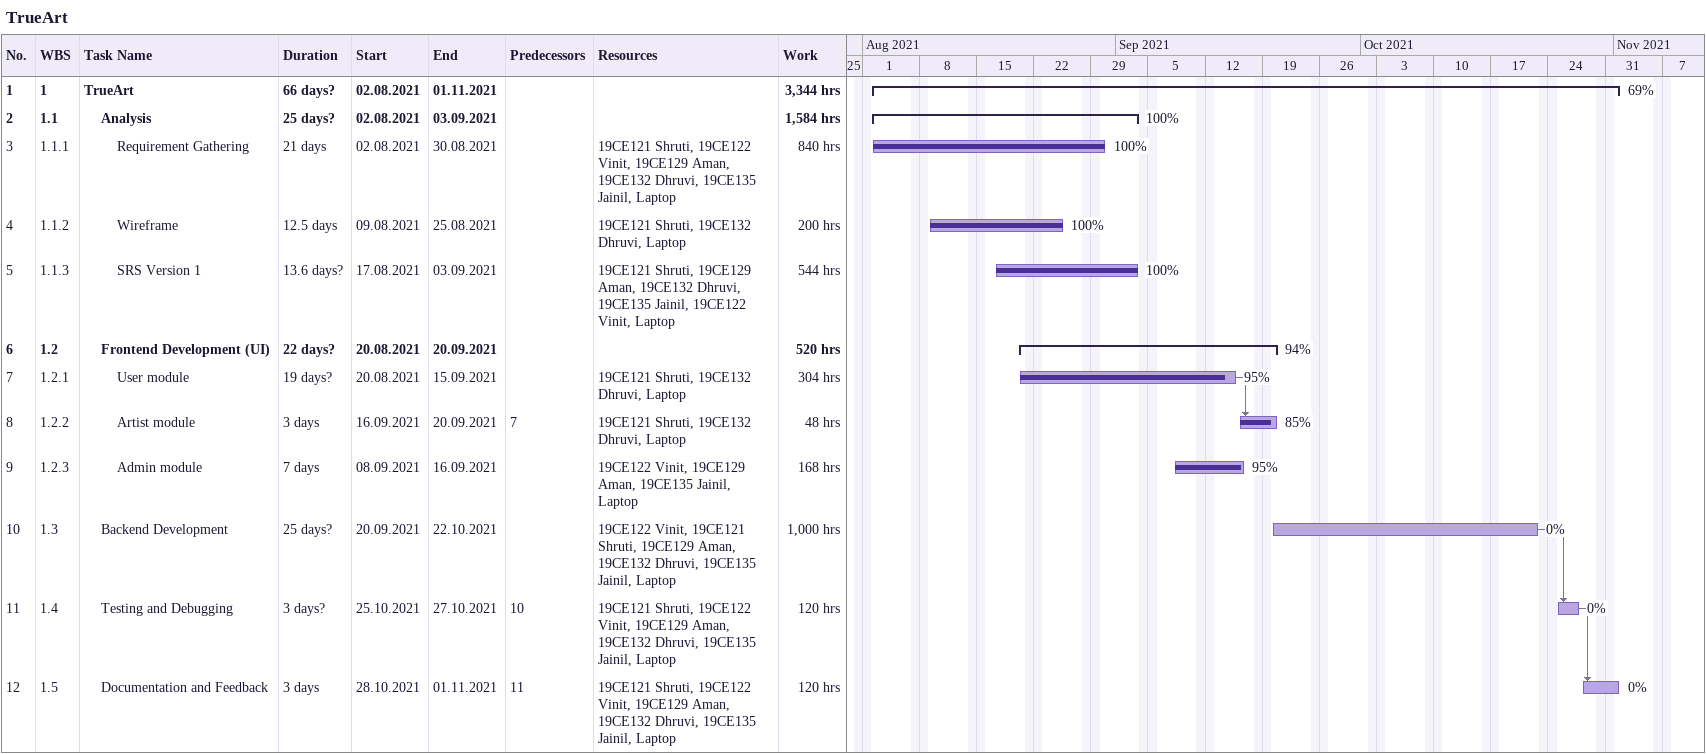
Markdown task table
TrueArt

| ID | WBS | Task | Duration | Start | Finish | Predecessors | Resources | % complete | Work (h) |
|---|---|---|---|---|---|---|---|---|---|
| 1 | 1 | **TrueArt** | 66d? | 2021-08-02 | 2021-11-01 |  |  | 69 | 3344 |
| 2 | 1.1 | **Analysis** | 25d? | 2021-08-02 | 2021-09-03 |  |  | 100 | 1584 |
| 3 | 1.1.1 | Requirement Gathering | 21d | 2021-08-02 | 2021-08-30 |  | 19CE121 Shruti, 19CE122 Vinit, 19CE129 Aman, 19CE132 Dhruvi, 19CE135 Jainil, Laptop | 100 | 840 |
| 4 | 1.1.2 | Wireframe | 12.5d | 2021-08-09 | 2021-08-25 |  | 19CE121 Shruti, 19CE132 Dhruvi, Laptop | 100 | 200 |
| 5 | 1.1.3 | SRS Version 1 | 13.6d? | 2021-08-17 | 2021-09-03 |  | 19CE121 Shruti, 19CE129 Aman, 19CE132 Dhruvi, 19CE135 Jainil, 19CE122 Vinit, Laptop | 100 | 544 |
| 6 | 1.2 | **Frontend Development (UI)** | 22d? | 2021-08-20 | 2021-09-20 |  |  | 94 | 520 |
| 7 | 1.2.1 | User module | 19d? | 2021-08-20 | 2021-09-15 |  | 19CE121 Shruti, 19CE132 Dhruvi, Laptop | 95 | 304 |
| 8 | 1.2.2 | Artist module | 3d | 2021-09-16 | 2021-09-20 | 7 | 19CE121 Shruti, 19CE132 Dhruvi, Laptop | 85 | 48 |
| 9 | 1.2.3 | Admin module | 7d | 2021-09-08 | 2021-09-16 |  | 19CE122 Vinit, 19CE129 Aman, 19CE135 Jainil, Laptop | 95 | 168 |
| 10 | 1.3 | Backend Development | 25d? | 2021-09-20 | 2021-10-22 |  | 19CE122 Vinit, 19CE121 Shruti, 19CE129 Aman, 19CE132 Dhruvi, 19CE135 Jainil, Laptop | 0 | 1000 |
| 11 | 1.4 | Testing and Debugging | 3d? | 2021-10-25 | 2021-10-27 | 10 | 19CE121 Shruti, 19CE122 Vinit, 19CE129 Aman, 19CE132 Dhruvi, 19CE135 Jainil, Laptop | 0 | 120 |
| 12 | 1.5 | Documentation and Feedback | 3d | 2021-10-28 | 2021-11-01 | 11 | 19CE121 Shruti, 19CE122 Vinit, 19CE129 Aman, 19CE132 Dhruvi, 19CE135 Jainil, Laptop | 0 | 120 |
